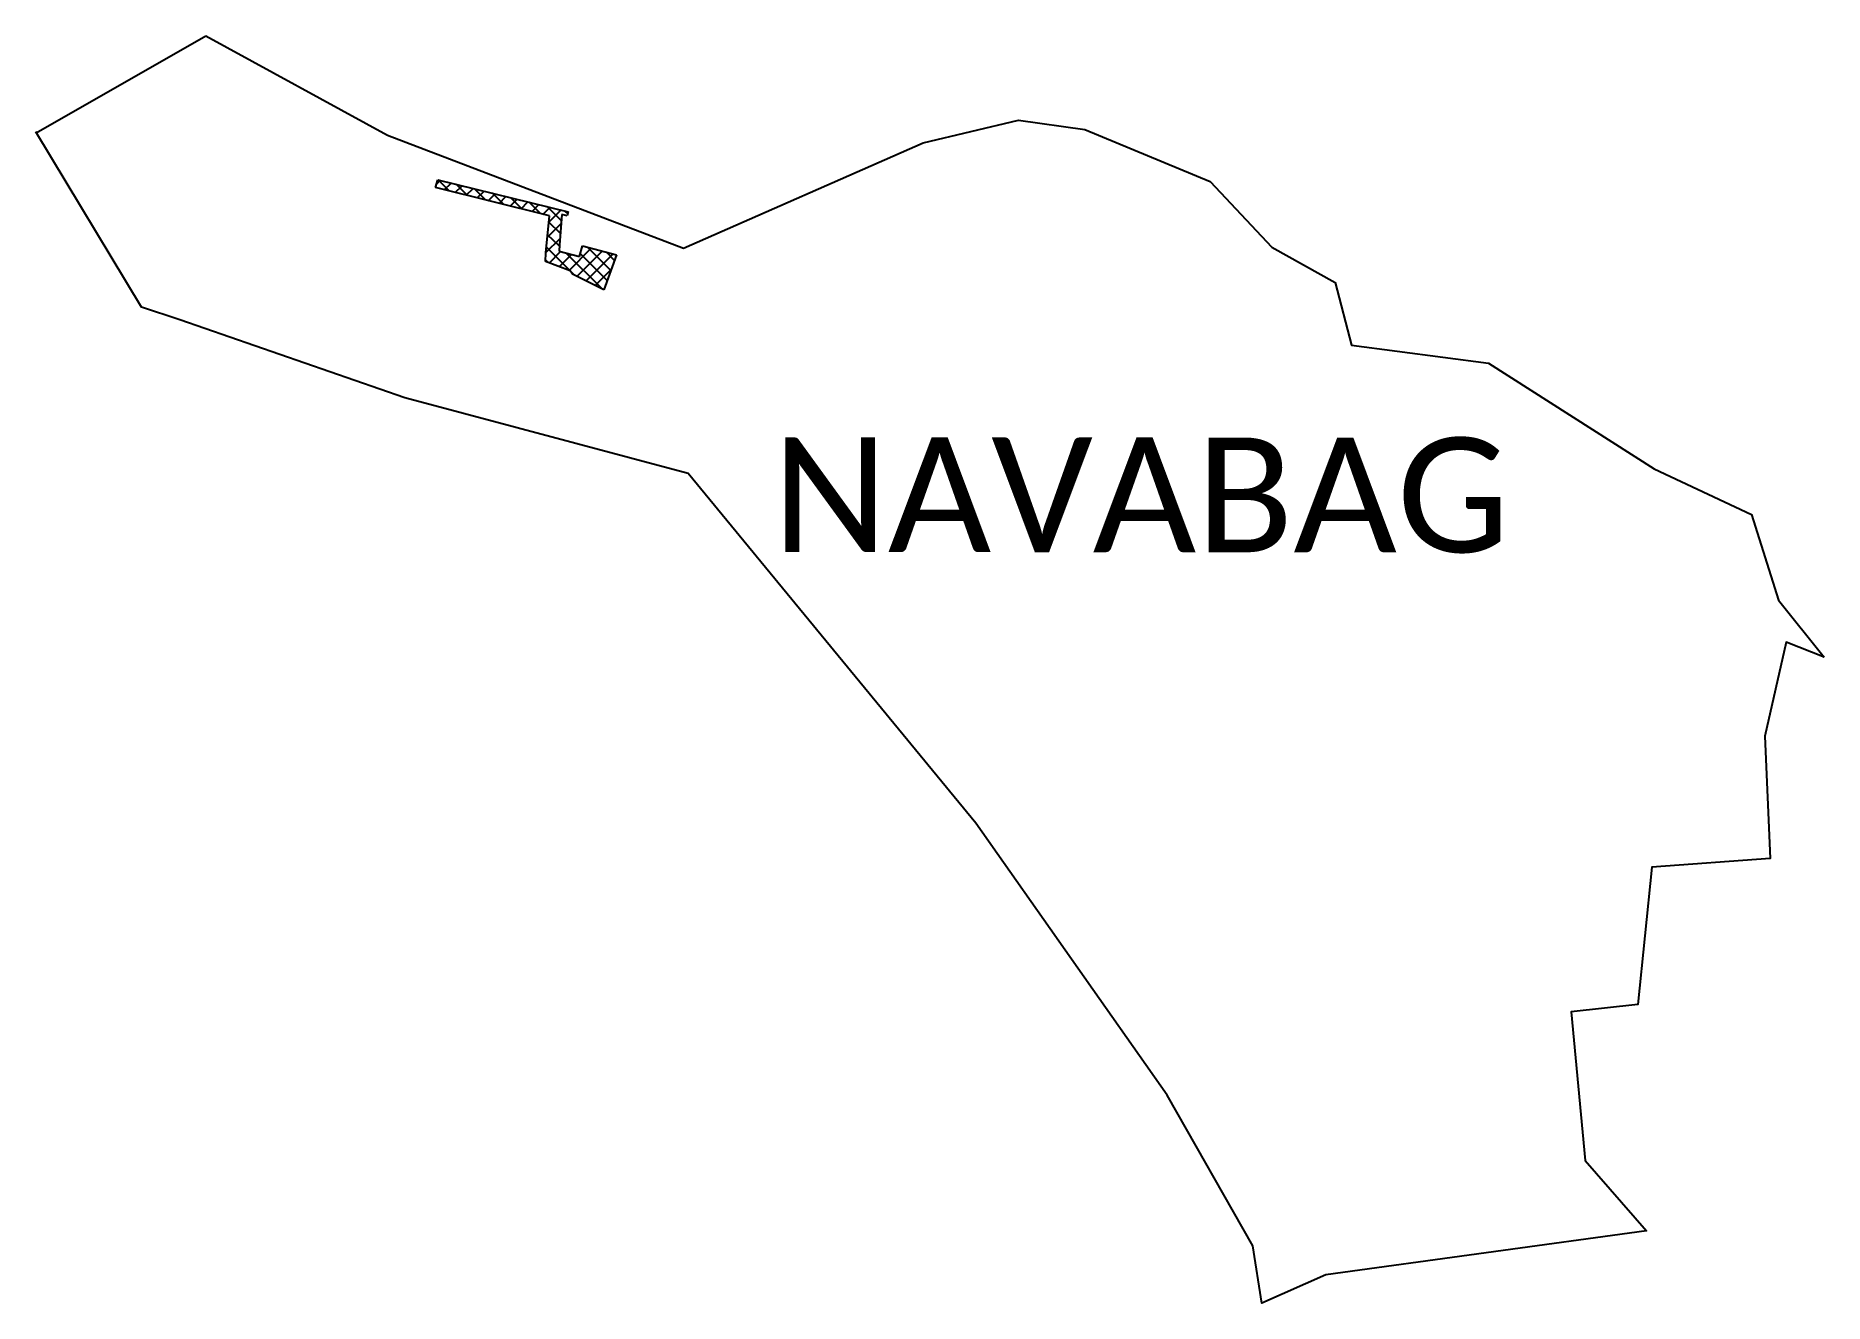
# Model space of a CAD drawing. Header units: metres. Extents: x 352161 to 353316, y 1752874 to 1753692.
import ezdxf

# ---------------------------------------------------------------- set-up
doc = ezdxf.new("R2010")
doc.units = ezdxf.units.M
doc.header["$MEASUREMENT"] = 0
for name, color, linetype in [('JETTY', 41, 'Continuous'), ('JETTY HATCH', 220, 'Continuous'), ('village', 3, 'Continuous'), ('VILLAGE NAME', 250, 'Continuous')]:
    doc.layers.add(name, color=color, linetype=linetype)
doc.styles.get("Standard").update_dxf_attribs({"font": 'arial.ttf'})

msp = doc.modelspace()

# ---------------------------------------------------------------- linework, layer by layer
at = {"layer": 'JETTY'}
for p, q in [((352419.6, 1753594.1), (352421, 1753599.1)), ((352493.1, 1753575.8), (352419.6, 1753594.1)), ((352421, 1753599.1), (352505.2, 1753578.4)), ((352501.1, 1753576.7), (352499.6, 1753557.2)), ((352504.5, 1753575.9), (352501.1, 1753576.7)), ((352505.2, 1753578.4), (352504.5, 1753575.9)), ((352490.8, 1753552), (352493.1, 1753575.8)), ((352499.6, 1753557.2), (352499.4, 1753553)), ((352512.4, 1753549.6), (352514.4, 1753556.5)), ((352514.4, 1753556.5), (352536.4, 1753550.6)), ((352490.5, 1753546.3), (352490.8, 1753552)), ((352506.5, 1753540.4), (352490.5, 1753546.3)), ((352499.4, 1753553), (352512.4, 1753549.6)), ((352536.4, 1753550.6), (352528.1, 1753528.2)), ((352507.9, 1753538.3), (352506.5, 1753540.4)), ((352528.1, 1753528.2), (352507.9, 1753538.3))]:
    msp.add_line(p, q, dxfattribs=at)
at = {"layer": 'JETTY HATCH', "linetype": 'Continuous'}
for p, q in [((352420.3, 1753596.6), (352422.5, 1753598.8)), ((352428.4, 1753591.9), (352421.2, 1753599.1)), ((352425.2, 1753592.7), (352429.6, 1753597)), ((352432.3, 1753590.9), (352436.7, 1753595.3)), ((352440.2, 1753588.9), (352432.9, 1753596.2)), ((352439.4, 1753589.2), (352443.8, 1753593.5)), ((352452, 1753586), (352444.7, 1753593.3)), ((352446.5, 1753587.4), (352450.9, 1753591.8)), ((352453.5, 1753585.6), (352458, 1753590)), ((352463.7, 1753583.1), (352456.4, 1753590.4)), ((352460.6, 1753583.9), (352465, 1753588.3)), ((352467.7, 1753582.1), (352472.1, 1753586.5)), ((352475.5, 1753580.2), (352468.1, 1753587.5)), ((352474.8, 1753580.4), (352479.2, 1753584.8)), ((352487.3, 1753577.3), (352479.9, 1753584.6)), ((352481.9, 1753578.6), (352486.3, 1753583.1)), ((352488.9, 1753576.8), (352493.4, 1753581.3)), ((352500.8, 1753572.6), (352491.6, 1753581.8)), ((352492.7, 1753571.7), (352500.5, 1753579.6)), ((352504.9, 1753577.3), (352503.3, 1753578.9)), ((352491.8, 1753562), (352500.6, 1753570.9)), ((352500.1, 1753564.4), (352492.7, 1753571.8)), ((352490.8, 1753552.2), (352499.9, 1753561.2)), ((352506.4, 1753540.4), (352491.2, 1753555.7)), ((352499.5, 1753556.2), (352491.9, 1753563.7)), ((352505.8, 1753540.6), (352520.1, 1753555)), ((352532.7, 1753540.6), (352517.7, 1753555.6)), ((352492.4, 1753545.6), (352490.6, 1753547.4)), ((352492.9, 1753545.4), (352500.2, 1753552.8)), ((352499.3, 1753543), (352507.2, 1753550.9)), ((352526.8, 1753528.9), (352503.8, 1753551.8)), ((352510.8, 1753536.8), (352527.1, 1753553.1)), ((352530.3, 1753534.2), (352513, 1753551.6)), ((352516.7, 1753533.9), (352534, 1753551.2)), ((352535.1, 1753547.1), (352529.8, 1753552.4)), ((352509.2, 1753537.6), (352506.5, 1753540.3)), ((352522.6, 1753531), (352532.9, 1753541.3))]:
    msp.add_line(p, q, dxfattribs=at)
at = {"layer": 'village'}
msp.add_lwpolyline([(352161.8, 1753629.4), (352271.2, 1753692.1)], dxfattribs=at)
at = {"layer": 'village', "color": 3, "true_color": 0x00ff00}
for points in [[(352271.2, 1753692.1, 0), (352388.6, 1753627.9, 0), (352579.7, 1753554.9, 0), (352734.4, 1753622.9, 0), (352795.9, 1753637.7, 0), (352838.7, 1753631.6, 0), (352919.6, 1753598.1, 0), (352959.3, 1753555.7, 0), (353000.3, 1753532.8, 0), (353010.7, 1753492.3, 0), (353099.1, 1753480.7, 0), (353206.2, 1753412.5, 0), (353269, 1753383.2, 0), (353286.5, 1753327.9, 0), (353315.9, 1753291.1, 0)], [(353315.9, 1753291.1, 0), (353291.3, 1753300.7, 0), (353277.6, 1753240.1, 0), (353281, 1753161.1, 0), (353204.7, 1753155.4, 0), (353195.5, 1753066.9, 0), (353152.6, 1753062.2, 0), (353161.7, 1752966.2, 0), (353201.2, 1752920.9, 0), (352994.1, 1752892.5, 0), (352953, 1752874.1, 0), (352947, 1752911.2, 0), (352891.8, 1753008.4, 0), (352768.3, 1753184, 0), (352582.6, 1753409.6, 0), (352399.8, 1753458.4, 0), (352254.5, 1753508.8, 0), (352229.8, 1753516.9, 0), (352161.5, 1753630, 0)]]:
    msp.add_polyline3d(points, dxfattribs=at)

# ---------------------------------------------------------------- texts
at = {"layer": 'VILLAGE NAME', "insert": (352637, 1753432.9), "char_height": 74.047, "attachment_point": 1, "rotation": 359.9793}
msp.add_mtext_dynamic_manual_height_columns('{\\fCalibri|b0|i0|c0|p34;NAVABAG}', width=730.677, gutter_width=370.2, heights=[0], dxfattribs=at)

doc.saveas('drawing.dxf')
